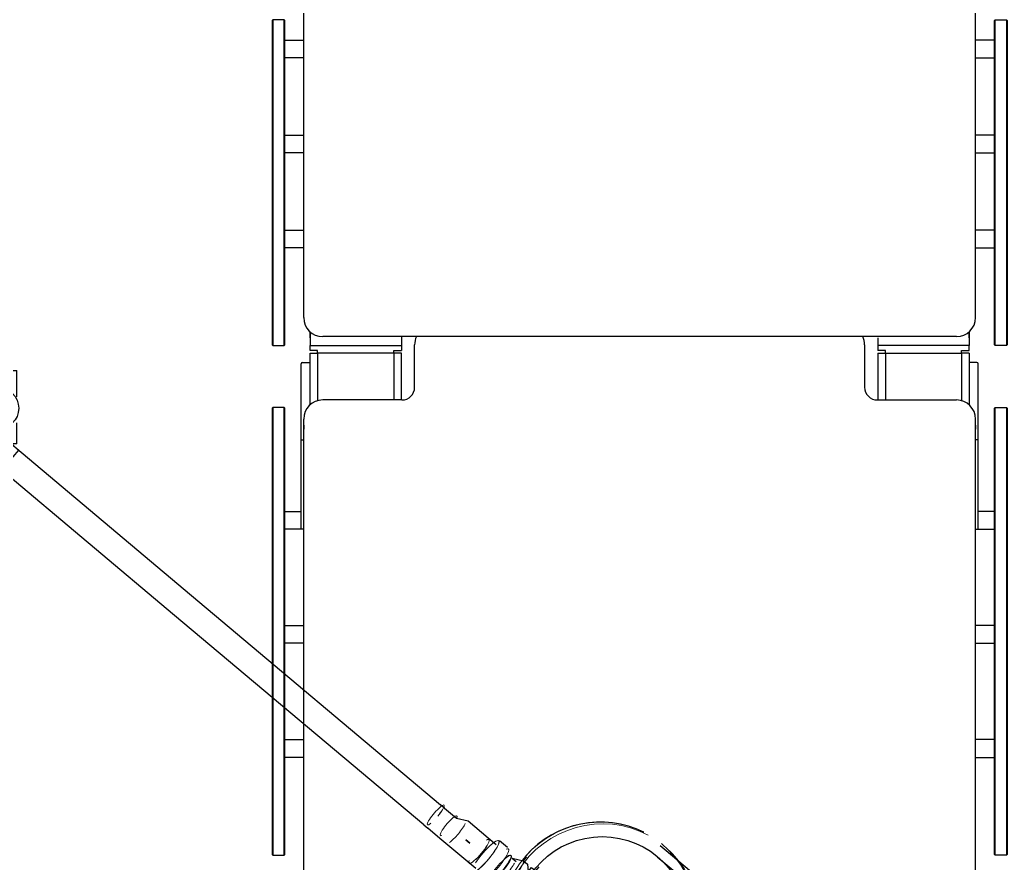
# Model space of a CAD drawing. Extents: x 3485972 to 3601240, y -625657 to -591207.
# Drawn here: x 3494075 to 3495103, y -609434 to -608555 of the extents above; entities that cross this region are included whole.
import ezdxf

# ---------------------------------------------------------------- set-up
doc = ezdxf.new("R2010")
doc.units = 0
doc.header["$LTSCALE"] = 6
doc.header["$MEASUREMENT"] = 0
doc.layers.get('0').update_dxf_attribs({"linetype": 'CONTINUOUS'})
doc.layers.add('medical equipment', color=171, linetype='CONTINUOUS', lineweight=25)

# ---------------------------------------------------------------- blocks, each defined once
blk = doc.blocks.new('A$C45EC780B')
at = {"color": 0, "linetype": 'ByBlock', "ltscale": 25.4, "flags": 128}
for points in [[(-19.4, 812.5), (-19.4, 840.8), (14.7, 840.8)], [(14.7, 840.8), (14.7, 818.2)], [(14.7, 818.2), (14.7, 840.8)], [(14.7, 840.8), (20.3, 840.8)], [(14.7, 835.2), (14.7, 812.5)], [(20.3, 812.5), (20.3, 840.8)], [(20.3, 835.2), (20.3, 840.8)], [(-60.9, 787.5), (-39, 813.6)], [(-13.7, 818.2), (-13.7, 812.5)], [(-13.7, 818.2), (-8, 818.2)], [(-13.7, 818.2), (-13.7, 812.5)], [(-8, 818.2), (-13.7, 818.2)], [(9, 818.2), (14.7, 818.2)], [(14.7, 818.2), (9, 818.2)], [(-38, 812.7), (-22.3, 797.3)], [(-60.9, 787.5), (-4.4, 740.1)], [(14.7, 784.1), (14.7, 761.5)], [(14.7, 784.1), (14.7, 761.4)], [(20.3, 761.4), (20.3, 784.1)], [(-2.2, 777.6), (18.5, 757.8)], [(14.7, 778.4), (14.7, 761.4)], [(14.7, 761.4), (14.7, 778.4)], [(14.1, 762.1), (-4.4, 740.1)], [(-4.4, 740.1), (13.8, 761.8)], [(20.3, 761.4), (14.7, 761.4)], [(4.3, 732.8), (22.5, 754.5)], [(18.2, 758.1), (209.6, 597.3)], [(-13.7, 539.8), (-13.7, 747.9)], [(-4.4, 740.1), (-0.1, 736.4)], [(-0.1, 736.4), (-4.4, 740.1)], [(4.3, 732.8), (-0.1, 736.4)], [(191.3, 575.6), (4.3, 732.8)], [(14.7, 724), (14.7, 539.8)], [(209.6, 597.3), (479.4, 370.6)], [(461.1, 348.8), (191.3, 575.6)], [(-13.7, 147.6), (-13.7, 539.8)], [(14.7, 539.8), (14.7, 147.6)], [(483.7, 366.9), (479.4, 370.6)], [(483.7, 366.9), (496.7, 356)], [(496.7, 356), (509.1, 353)], [(509.1, 353), (530.8, 334.7)], [(461.1, 348.8), (465.4, 345.2)], [(478.5, 334.2), (465.4, 345.2)], [(487.2, 326.9), (478.5, 334.2)], [(511.2, 329), (506.8, 332.7)], [(506.8, 332.7), (511.2, 329)], [(506.8, 332.7), (511.2, 329)], [(511.2, 329), (506.8, 332.7)], [(530.8, 334.7), (535.1, 331.1)], [(543.1, 331.8), (551.8, 324.5)], [(508.9, 308.7), (487.2, 326.9)], [(535.1, 331.1), (539.5, 327.4)], [(717, 326.5), (721.3, 322.9)], [(721.3, 322.9), (764.8, 286.3)], [(556.9, 312.8), (561.2, 309.2)], [(556.9, 312.8), (569.2, 309.9)], [(569.2, 309.9), (572.8, 314.2)], [(714, 314.2), (761.8, 274)], [(513.2, 305), (508.9, 308.7)], [(517.6, 301.4), (513.2, 305)], [(569.2, 309.9), (573.5, 306.2), (574.2, 298.2), (577.9, 302.6), (582.2, 298.9)], [(585.9, 303.3), (582.2, 298.9)], [(522.6, 289.7), (513.9, 297)], [(582.2, 298.9), (595.5, 287.8)], [(764.8, 286.3), (772.1, 295)], [(810.5, 270.2), (780.1, 295.7)], [(788.1, 296.4), (796.1, 297.1)], [(809.8, 278.2), (788.1, 296.4)], [(788.1, 296.4), (805.4, 281.8)], [(809.1, 286.2), (796.1, 297.1)], [(539.3, 283.1), (535, 286.8)], [(540, 275.1), (535, 286.8)], [(566.3, 253), (570.6, 249.4), (574.3, 253.7), (577.9, 258.1), (585.2, 266.8), (588.9, 271.1), (596.2, 279.8), (599.8, 284.1), (595.5, 287.8)], [(757.5, 277.7), (761.8, 274), (765.5, 278.4), (769.1, 282.7), (764.8, 286.3)], [(809.1, 286.2), (805.4, 281.8)], [(566.3, 253), (540, 275.1)], [(811.2, 262.2), (796.6, 244.8)], [(721, 234.2), (731.9, 247.2)], [(731.9, 247.2), (735.6, 251.6)], [(753.6, 229), (731.9, 247.2)], [(753.6, 229), (731.9, 247.2)], [(757.3, 233.3), (735.6, 251.6)], [(716.6, 237.9), (721, 234.2)], [(750.7, 216.7), (753.6, 229)], [(753.6, 229), (757.3, 233.3)], [(766.7, 218), (753.6, 229)], [(766.7, 218), (753.6, 229)], [(770.3, 222.4), (757.3, 233.3)], [(755, 213), (750.7, 216.7)], [(755, 213), (750.7, 216.7)], [(766.7, 218), (755, 213)], [(771, 214.4), (763.7, 205.7)], [(770.3, 222.4), (766.7, 218)], [(771, 214.4), (766.7, 218)], [(771, 214.4), (766.7, 218)], [(774.7, 218.7), (770.3, 222.4)], [(774.7, 218.7), (771, 214.4)], [(763.7, 205.7), (768.1, 202.1)], [(-13.7, 90.9), (-13.7, 147.6)], [(14.7, 147.6), (14.7, 90.9)], [(-70.4, 56.8), (-53.4, 68.2)], [(54.4, 68.2), (-53.4, 68.2)], [(54.4, 68.2), (71.4, 56.8)], [(-70.4, 56.8), (-70.4, -56.9)], [(71.4, -56.9), (71.4, 56.8)], [(571.3, 56.1), (566.9, 59.8)], [(3.3, 11.2), (-2.3, 11.2)], [(3.3, 11.2), (-2.3, 11.2)], [(611.1, 15.2), (606.7, 18.9)], [(14.7, -0.2), (14.7, -5.9)], [(-53.4, -74), (-70.4, -56.9)], [(71.4, -56.9), (54.4, -74)], [(-53.4, -74), (54.4, -74)]]:
    blk.add_lwpolyline(points, dxfattribs=at)
blk.add_lwpolyline([(-49.9, 800.6), (-45.6, 796.9), (-49.2, 792.6), (-53.6, 796.2)], close=True, dxfattribs=at)
at = {"color": 0, "linetype": 'ByBlock', "ltscale": 25.4}
for centre, radius in [((0, 800), 22.5), ((0, 0), 92), ((0, 0), 90.5), ((-53, 53), 6.5), ((53, 53), 6.5), ((0, 0), 21), ((0, 0), 21), ((0, 0), 16), ((0, 0), 15.7), ((0, 0), 14), ((-53, -53), 6.5), ((53, -53), 6.5)]:
    blk.add_circle(centre, radius, dxfattribs=at)
at = {"color": 0, "linetype": 'ByBlock'}
blk.add_circle((654.4, 242.9), 93.2, dxfattribs=at)
at = {"color": 0, "linetype": 'ByBlock', "ltscale": 25.4}
for centre, radius, start, end in [((37.3, 724.8), 40, 119.8734, 162.7816), ((652.1, 244.8), 107, 63.7547, 138.7806), ((776.1, 293.1), 5, 33.3573, 154.763), ((783.5, 293.5), 3.48, 32.3152, 146.9107), ((807.3, 288.5), 1, 152.4763, 307.857), ((711.1, 291.6), 46.6, 301.4238, 336.8413), ((759.5, 273), 5.19, 113.3007, 177.0454), ((806.5, 274.2), 3.48, 314.9878, 50.2199), ((807.4, 266.9), 5, 309.0782, 46.5004), ((717, 252), 12.7, 138.8803, 217.0389), ((717, 252), 12.7, 62.3103, 138.8803), ((732.3, 239.1), 25.2, 63.4915, 166.1392), ((817, 202.6), 46.6, 122.4673, 159.1402), ((790.4, 247), 5.19, 290.888, 340.2127), ((675.8, 121.4), 123.1, 257.7066, 24.1698), ((1.5, 0), 16.8, 230.3783, 240.964)]:
    blk.add_arc(centre, radius, start, end, dxfattribs=at)
at = {"color": 0, "linetype": 'ByBlock', "lineweight": 0, "ltscale": 25.4}
for centre, major_axis, ratio, start_param, end_param in [((0, 784.9), (-16, 0), 0.399104, 0.153398, 1.114218), ((0, 784.9), (-16, 0), 0.399104, 2.074318, 2.998244), ((474.1, 359.5), (9, 10.7), 0.177636, 4.745311, 10.157295), ((474.1, 359.5), (-9, -10.7), 0.177636, 1.603719, 2.24314), ((650.5, 245.2), (69.2, 82.3), 0.980271, 0.230394, 6.29723), ((652.8, 243.3), (69.2, 82.3), 0.980271, 0.2053, 6.270906), ((488.1, 347.8), (9, 10.7), 0.197657, 5.762645, 9.814295), ((496, 341.1), (-10.6, -12.6), 0.197657, 0.635084, 2.53375), ((521, 320.1), (-10.8, -12.8), 0.197657, 5.736217, 9.946524), ((527.8, 314.4), (-14.5, -17.2), 0.197657, 0.121689, 4.119483), ((527.8, 314.4), (-14.5, -17.2), 0.197657, 0.121689, 5.278921), ((521, 320.1), (-11.3, -13.4), 0.197657, 1.043303, 2.136629), ((538.3, 305.5), (-14.5, -17.2), 0.197657, 5.886742, 9.806079), ((543.2, 301.4), (-12.2, -14.5), 0.197657, 5.623519, 10.056784), ((543.6, 301.1), (-12.2, -14.5), 0.197657, 0.681311, 5.536434), ((543.6, 301.1), (-12.2, -14.5), 0.197657, 0.681311, 3.85973), ((543.6, 301.1), (11.9, 14.2), 0.197657, 3.822903, 5.629851), ((553.7, 292.6), (15.3, 18.3), 0.197657, 3.315252, 6.116725), ((547.9, 297.5), (-12.2, -14.5), 0.197657, 0.688165, 2.481493), ((573.2, 276.2), (15.3, 18.2), 0.197657, 2.768303, 6.64205), ((570.9, 278.1), (15.3, 18.2), 0.197657, 3.412999, 6.022723), ((569, 279.8), (-15.3, -18.2), 0.197657, 0.712828, 2.450047), ((577.7, 272.4), (-15.3, -18.2), 0.197657, 5.869689, 9.822625), ((575.5, 274.3), (-15.3, -18.2), 0.197657, 0.227142, 2.923739), ((579.2, 271.2), (-15.3, -18.3), 0.197657, 0.386782, 2.769657), ((579.2, 271.2), (15.3, 18.3), 0.197657, 3.528375, 5.911249), ((660.2, 134.5), (76.2, 90.7), 0.980271, 0.203012, 2.941681), ((673.8, 123.1), (79.1, 94.1), 0.980271, 6.246797, 12.435109), ((678.5, 119.2), (78.5, 93.4), 0.980271, 0.15715, 6.298216), ((673.8, 123.1), (79.1, 94.1), 0.980271, 0.011403, 3.270912), ((732.5, 239), (10.2, 12.2), 0.980271, 0.326597, 2.331781), ((732.5, 239), (-10.2, -12.1), 0.980271, 3.468189, 5.473374), ((732.5, 239), (-7.71, -9.17), 0.980271, 3.608664, 5.797388), ((732.4, 239.1), (-7.2, -8.56), 0.980271, 3.597609, 5.808746), ((734.5, 237.3), (7.12, 8.47), 0.980271, 2.134795, 7.247659), ((678.5, 119.2), (78.5, 93.4), 0.980271, 5.851252, 6.298216), ((678.5, 119.2), (78.5, 93.4), 0.980271, 2.979391, 3.609429)]:
    blk.add_ellipse(centre, major_axis=major_axis, ratio=ratio, start_param=start_param, end_param=end_param, dxfattribs=at)
blk.add_ellipse((680.4, 117.5), major_axis=(-4.83, -5.74), ratio=0.980271, dxfattribs=at)

msp = doc.modelspace()

# ---------------------------------------------------------------- linework, layer by layer
at = {"layer": 'medical equipment'}
for p, q in [((3494370.3, -608865.6), (3494370.3, -608542.2)), ((3495069.9, -608865.6), (3495069.9, -608542.2)), ((3494338, -608555.4), (3494337.3, -608556)), ((3494337.3, -608556), (3494337.3, -608894)), ((3494338, -608555.4), (3494338, -608894.6)), ((3494349.9, -608555.4), (3494338, -608555.4)), ((3494349.9, -608894.6), (3494349.9, -608555.4)), ((3494349.9, -608555.4), (3494350.5, -608556)), ((3494350.5, -608894), (3494350.5, -608556)), ((3495090.4, -608555.4), (3495089.7, -608556)), ((3495089.7, -608894), (3495089.7, -608556)), ((3495090.4, -608555.4), (3495102.3, -608555.4)), ((3495090.4, -608894.6), (3495090.4, -608555.4)), ((3495102.3, -608555.4), (3495102.3, -608894.6)), ((3495102.3, -608555.4), (3495102.9, -608556)), ((3495102.9, -608556), (3495102.9, -608894)), ((3494350.5, -608576.5), (3494370.3, -608576.5)), ((3494350.5, -608595), (3494350.5, -608576.5)), ((3495089.7, -608576.5), (3495069.9, -608576.5)), ((3495089.7, -608595), (3495089.7, -608576.5)), ((3494370.3, -608595), (3494350.5, -608595)), ((3495069.9, -608595), (3495089.7, -608595)), ((3494350.5, -608675.5), (3494370.3, -608675.5)), ((3494350.5, -608694), (3494350.5, -608675.5)), ((3495089.7, -608675.5), (3495069.9, -608675.5)), ((3495089.7, -608694), (3495089.7, -608675.5)), ((3494370.3, -608694), (3494350.5, -608694)), ((3495069.9, -608694), (3495089.7, -608694)), ((3494350.5, -608774.5), (3494370.3, -608774.5)), ((3494350.5, -608793), (3494350.5, -608774.5)), ((3495089.7, -608774.5), (3495069.9, -608774.5)), ((3495089.7, -608793), (3495089.7, -608774.5)), ((3494370.3, -608793), (3494350.5, -608793)), ((3495069.9, -608793), (3495089.7, -608793)), ((3494376.9, -608886.7), (3494376.9, -608880.3)), ((3494376.9, -608880.3), (3494376.9, -608894.6)), ((3494376.9, -608886.7), (3494376.9, -608894.6)), ((3495050.1, -608885.4), (3494390.1, -608885.4)), ((3494472, -608885.4), (3494472, -608894.6)), ((3494968.3, -608886.7), (3494968.3, -608894.6)), ((3495063.3, -608886.7), (3495063.3, -608880.3)), ((3495063.3, -608880.3), (3495063.3, -608894.6)), ((3495063.3, -608886.7), (3495063.3, -608894.6)), ((3494338, -608894.6), (3494337.3, -608894)), ((3494338, -608894.6), (3494349.9, -608894.6)), ((3494350.5, -608894), (3494349.9, -608894.6)), ((3494376.9, -608894.6), (3494472, -608894.6)), ((3494376.9, -608899.9), (3494376.9, -608894.6)), ((3494472, -608894.6), (3494472, -608899.9)), ((3494485.8, -608938.2), (3494485.8, -608893.9)), ((3494954.4, -608893.9), (3494954.4, -608938.2)), ((3494968.3, -608894.6), (3494968.3, -608899.9)), ((3495063.3, -608894.6), (3494968.3, -608894.6)), ((3495063.3, -608899.9), (3495063.3, -608894.6)), ((3495089.7, -608894), (3495090.4, -608894.6)), ((3495102.3, -608894.6), (3495090.4, -608894.6)), ((3495102.3, -608894.6), (3495102.9, -608894)), ((3494384.8, -608899.9), (3494376.9, -608899.9)), ((3494376.9, -608956.4), (3494376.9, -608902.5)), ((3494376.9, -608902.5), (3494380.9, -608902.5)), ((3494380.9, -608902.5), (3494384.8, -608902.5)), ((3494384.8, -608902.5), (3494384.8, -608899.9)), ((3494464, -608902.5), (3494384.8, -608902.5)), ((3494384.8, -608902.5), (3494384.8, -608952.1)), ((3494464, -608902.5), (3494464, -608899.9)), ((3494464, -608899.9), (3494472, -608899.9)), ((3494464, -608902.5), (3494464, -608951.4)), ((3494468, -608902.5), (3494464, -608902.5)), ((3494472, -608902.5), (3494468, -608902.5)), ((3494472, -608951.4), (3494472, -608902.5)), ((3494976.2, -608899.9), (3494968.3, -608899.9)), ((3494968.3, -608902.5), (3494968.3, -608951.4)), ((3494968.3, -608902.5), (3494972.2, -608902.5)), ((3494972.2, -608902.5), (3494976.2, -608902.5)), ((3494976.2, -608902.5), (3494976.2, -608899.9)), ((3494976.2, -608902.5), (3494976.2, -608951.4)), ((3494976.2, -608902.5), (3495055.4, -608902.5)), ((3495055.4, -608902.5), (3495055.4, -608899.9)), ((3495055.4, -608899.9), (3495063.3, -608899.9)), ((3495055.4, -608902.5), (3495055.4, -608952.1)), ((3495059.4, -608902.5), (3495055.4, -608902.5)), ((3495063.3, -608902.5), (3495059.4, -608902.5)), ((3495063.3, -608902.5), (3495063.3, -608956.4)), ((3494367.7, -609086), (3494367.7, -608913.8)), ((3494369, -608912.4), (3494376.9, -608912.4)), ((3495071.2, -608912.4), (3495063.3, -608912.4)), ((3495072.6, -609086), (3495072.6, -608913.8)), ((3494472.6, -608951.4), (3494390.1, -608951.4)), ((3494967.6, -608951.4), (3495050.1, -608951.4)), ((3494338, -608959.3), (3494337.3, -608960)), ((3494337.3, -608960), (3494337.3, -609424.6)), ((3494338, -608959.3), (3494338, -609425.3)), ((3494349.9, -608959.3), (3494338, -608959.3)), ((3494349.9, -609425.3), (3494349.9, -608959.3)), ((3494349.9, -608959.3), (3494350.5, -608960)), ((3494350.5, -609424.6), (3494350.5, -608960)), ((3495090.4, -608959.3), (3495089.7, -608960)), ((3495089.7, -609424.6), (3495089.7, -608960)), ((3495090.4, -609425.3), (3495090.4, -608959.3)), ((3495090.4, -608959.3), (3495102.3, -608959.3)), ((3495102.3, -608959.3), (3495102.3, -609425.3)), ((3495102.3, -608959.3), (3495102.9, -608960)), ((3495102.9, -608960), (3495102.9, -609424.6)), ((3494370.3, -609462.2), (3494370.3, -608971.2)), ((3494370.3, -608977.6), (3494370.3, -608981.9)), ((3495069.9, -609462.2), (3495069.9, -608971.2)), ((3495069.9, -608977.6), (3495069.9, -608981.9)), ((3494367.7, -608993), (3494370.3, -608993)), ((3495072.6, -608993), (3495069.9, -608993)), ((3494350.5, -609067.5), (3494367.7, -609067.5)), ((3495089.7, -609067.5), (3495072.6, -609067.5)), ((3494370.3, -609086), (3494350.5, -609086)), ((3494350.5, -609105.8), (3494350.5, -609087.3)), ((3495069.9, -609086), (3495089.7, -609086)), ((3495089.7, -609105.8), (3495089.7, -609087.3)), ((3494350.5, -609204.8), (3494350.5, -609186.3)), ((3494350.5, -609186.3), (3494370.3, -609186.3)), ((3495089.7, -609186.3), (3495069.9, -609186.3)), ((3495089.7, -609204.8), (3495089.7, -609186.3)), ((3494370.3, -609204.8), (3494350.5, -609204.8)), ((3495069.9, -609204.8), (3495089.7, -609204.8)), ((3494350.5, -609323.6), (3494350.5, -609305.1)), ((3494350.5, -609305.1), (3494370.3, -609305.1)), ((3495089.7, -609305.1), (3495069.9, -609305.1)), ((3495089.7, -609323.6), (3495089.7, -609305.1)), ((3494370.3, -609323.6), (3494350.5, -609323.6)), ((3495069.9, -609323.6), (3495089.7, -609323.6)), ((3494338, -609425.3), (3494337.3, -609424.6)), ((3494338, -609425.3), (3494349.9, -609425.3)), ((3494350.5, -609424.6), (3494349.9, -609425.3)), ((3495089.7, -609424.6), (3495090.4, -609425.3)), ((3495102.3, -609425.3), (3495090.4, -609425.3)), ((3495102.3, -609425.3), (3495102.9, -609424.6))]:
    msp.add_line(p, q, dxfattribs=at)
for centre, radius, start, end in [((3494390.1, -608865.6), 19.8, 180, 270), ((3495050.1, -608865.6), 19.8, 270, 0), ((3494505.6, -608893.9), 19.8, 154.6371, 180), ((3494934.6, -608893.9), 19.8, 0, 25.3629), ((3494369, -608913.8), 1.32, 90, 180), ((3495071.2, -608913.8), 1.32, 0, 90), ((3494472.6, -608938.2), 13.2, 270, 0), ((3494967.6, -608938.2), 13.2, 180, 270), ((3494390.1, -608971.2), 19.8, 90, 180), ((3495050.1, -608971.2), 19.8, 0, 90)]:
    msp.add_arc(centre, radius, start, end, dxfattribs=at)

# ---------------------------------------------------------------- block references
at = {"layer": 'medical equipment', "xscale": 0.9615923391579045, "yscale": 0.9615923391579045, "zscale": 0.9615923391579045}
msp.add_blockref('A$C45EC780B', (3494051.9, -609729.3), dxfattribs=at)

doc.saveas('drawing.dxf')
